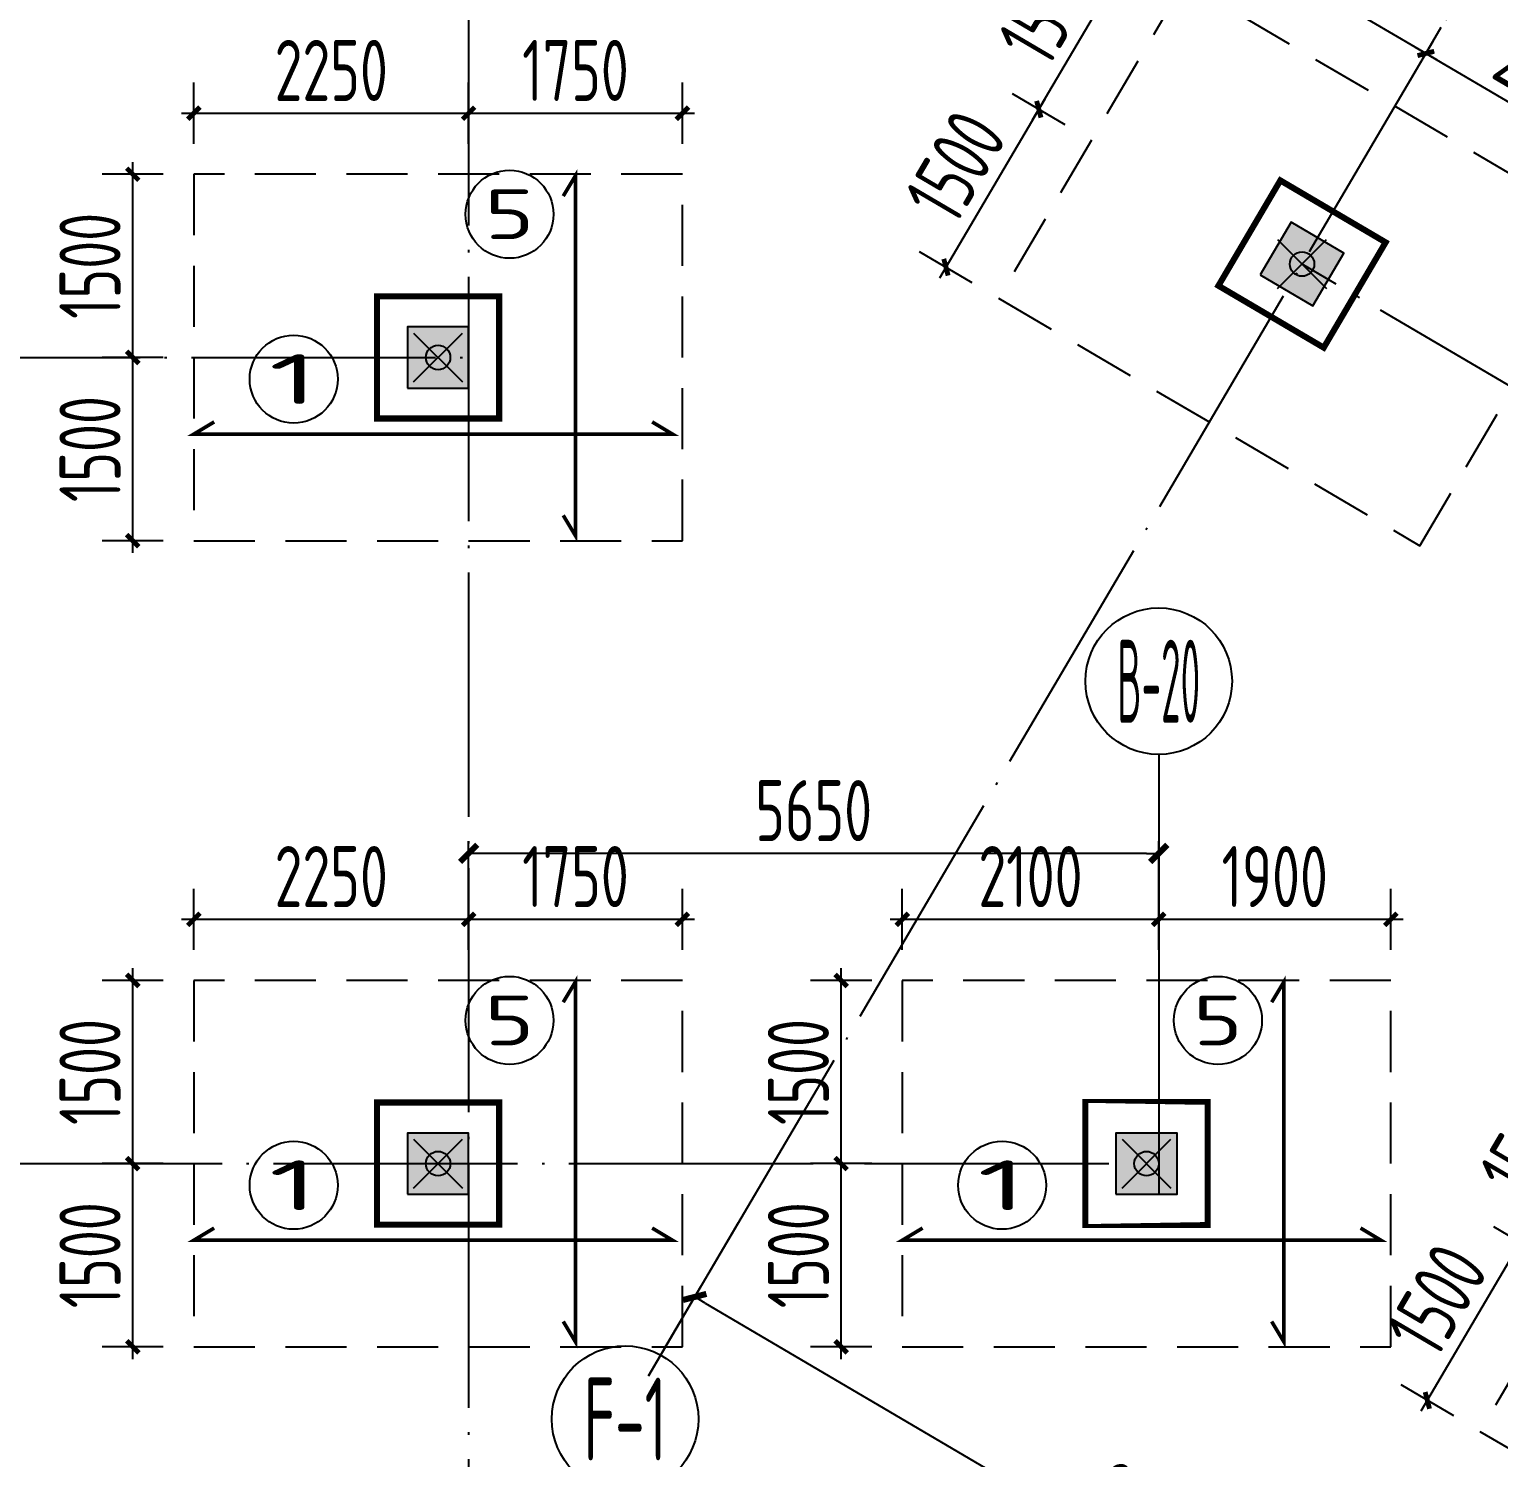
# Model space of a CAD drawing. Extents: x -57409 to 252654, y -8259 to 229119.
# Drawn here: x 150931 to 162960, y 132856 to 144549 of the extents above; entities that cross this region are included whole.
import ezdxf
from ezdxf.enums import TextEntityAlignment as Align

# ---------------------------------------------------------------- set-up
doc = ezdxf.new("R2010")
doc.units = 0
doc.header["$LTSCALE"] = 100
doc.header["$PDMODE"] = 35
doc.header["$PDSIZE"] = 200
doc.linetypes.add('DASHED', pattern=[0.75, 0.5, -0.25])
doc.linetypes.add('DOTE', pattern=[2.4200000000000004, 2, -0.2, 0.02, -0.2])
doc.layers.get('0').update_dxf_attribs({"linetype": 'CONTINUOUS'})
doc.layers.get('Defpoints').update_dxf_attribs({"linetype": 'CONTINUOUS'})
for name, color, linetype in [('B-TEXT', 3, 'CONTINUOUS'), ('codim', 7, 'CONTINUOUS'), ('COLU', 7, 'CONTINUOUS'), ('CT', 2, 'CONTINUOUS'), ('dote', 253, 'DOTE'), ('h填实-柱墙', 254, 'CONTINUOUS'), ('Z-AXIS', 3, 'CONTINUOUS'), ('Z-TEXT', 2, 'CONTINUOUS'), ('z柱下板带', 140, 'CONTINUOUS'), ('板底钢筋', 24, 'CONTINUOUS')]:
    doc.layers.add(name, color=color, linetype=linetype)
doc.layers.add('重心计算', color=7, linetype='CONTINUOUS', plot=False)
doc.styles.add('_TCH_AXIS', font='tssdeng.shx', dxfattribs={"width": 0.7, "bigfont": 'tssdchn.shx'})
doc.styles.add('COMPLEX', font='tssdeng.shx', dxfattribs={"width": 0.7, "bigfont": 'tssdchn.shx'})
doc.styles.add('Jgcad-DIM', font='tssdeng.shx', dxfattribs={"width": 0.7, "bigfont": 'tssdchn.shx'})
doc.styles.add('TSSD_Dimension', font='tssdeng.shx', dxfattribs={"width": 0.7})
doc.dimstyles.new('TSSD_100_100$0', dxfattribs={"dimtxt": 300, "dimasz": 100, "dimexe": 100, "dimexo": 250, "dimgap": 100, "dimtad": 1, "dimdec": 0, "dimzin": 0, "dimdsep": 46, "dimtxsty": 'TSSD_Dimension', "dimblk": '_tsdbk', "dimblk1": '_tsdbk', "dimblk2": '_tsdbk', "dimsah": 1, "dimcen": 0, "dimdle": 100, "dimclrt": 7, "dimadec": 0, "dimazin": 0, "dimtfac": 1, "dimtdec": 0, "dimtix": 1, "dimtmove": 2, "dimatfit": 3, "dimldrblk": '_tsdbk', "dimfxl": 1, "dimtolj": 1, "dimtzin": 0, "dimarcsym": 0})

# ---------------------------------------------------------------- blocks, each defined once
blk = doc.blocks.new('_AXISO')
blk.add_circle((2.273736754432321e-13, -5.684341886080801e-14), 0.5)
at = {"layer": 'B-TEXT', "style": 'COMPLEX', "width": 1.450892857142857}
blk.add_attdef('A', text='', height=0.56, dxfattribs=at).set_placement((0.2493750000001, -0.2800000000000296), (0.7493750000001, -0.2800000000000296), align=Align.FIT)
blk = doc.blocks.new('_tsdbk')
blk.add_line((-1, 0), (0, 0))
at = {"const_width": 0.5}
blk.add_lwpolyline([(-0.7000000000000001, -0.7000000000000001), (0.7000000000000001, 0.7000000000000001)], dxfattribs=at)
blk = doc.blocks.new('*D82')
at = {"layer": 'Defpoints', "color": 0}
for p in [(155999.4553829497, 133526.0826921276), (163361.2164460827, 130065.6608459781), (162981.904885851, 129420.5499691526)]:
    blk.add_point(p, dxfattribs=at)
at = {"layer": 'Z-AXIS', "color": 0, "lineweight": -2}
for p, q in [((156126.1693558964, 133741.5903928255), (156429.4525326517, 134257.3966497282)), ((156464.9700237522, 134120.5079802704), (163275.0133658035, 130116.3464351567)), ((163108.6188587977, 129636.0576698505), (163411.9020352613, 130151.8639262572))]:
    blk.add_line(p, q, dxfattribs=at)
at = {"layer": 'Z-AXIS', "color": 0, "lineweight": -2, "xscale": 100, "yscale": 100, "zscale": 100}
for p, rotation in [((156378.766943473, 134171.1935694491), 149.5453717284223), ((163361.2164460827, 130065.6608459781), 329.5453717284223)]:
    blk.add_blockref('_tsdbk', p, dxfattribs=dict(at, rotation=rotation))
at = {"layer": 'Z-AXIS', "color": 7, "insert": (160047.3912569032, 132420.1379886906), "char_height": 500, "attachment_point": 5, "rotation": 329.5453717284223, "style": 'TSSD_Dimension'}
blk.add_mtext('\\A1;8100', dxfattribs=at)
blk = doc.blocks.new('*D208')
at = {"layer": 'Defpoints', "color": 0}
for p in [(154527.641161014, 137802.7319851974), (154527.641161014, 136928.9082701201), (160177.6411610185, 136928.9082701195)]:
    blk.add_point(p, dxfattribs=at)
at = {"layer": 'Z-AXIS', "color": 0, "lineweight": -2}
for p, q in [((154527.641161014, 137178.9082701201), (154527.641161014, 137902.7319851974)), ((160177.6411610185, 137178.9082701195), (160177.6411610185, 137902.7319851974)), ((160077.6411610185, 137802.7319851974), (154627.641161014, 137802.7319851974))]:
    blk.add_line(p, q, dxfattribs=at)
at = {"layer": 'Z-AXIS', "color": 0, "lineweight": -2, "xscale": 100, "yscale": 100, "zscale": 100, "rotation": 180}
blk.add_blockref('_tsdbk', (154527.641161014, 137802.7319851974), dxfattribs=at)
at = {"layer": 'Z-AXIS', "color": 0, "lineweight": -2, "xscale": 100, "yscale": 100, "zscale": 100}
blk.add_blockref('_tsdbk', (160177.6411610185, 137802.7319851974), dxfattribs=at)
at = {"layer": 'Z-AXIS', "color": 7, "insert": (157352.6411610163, 138152.7319851974), "char_height": 500, "attachment_point": 5, "style": 'TSSD_Dimension'}
blk.add_mtext('\\A1;5650', dxfattribs=at)
blk = doc.blocks.new('_ArchTick')
at = {"color": 0, "linetype": 'ByBlock', "const_width": 0.4}
blk.add_lwpolyline([(-0.5, -0.5), (0.5, 0.5)], dxfattribs=at)
blk = doc.blocks.new('*D2554')
at = {"layer": 'codim', "color": 7, "lineweight": -2}
for p, q in [((159411.4272338863, 143768.0960900916), (158980.4118324603, 144021.5240359329)), ((158651.1433962984, 142475.0498858507), (158220.1279949361, 142728.4778316545))]:
    blk.add_line(p, q, dxfattribs=at)
at = {"layer": 'codim', "color": 0, "lineweight": -2}
blk.add_line((158384.9501064809, 142515.5607784486), (159246.6051223417, 143981.0131432974), dxfattribs=at)
at = {"layer": 'Defpoints', "color": 0}
for p in [(159195.9195331734, 143894.8100630121), (159626.9349345994, 143641.3821171708), (158866.6510970115, 142348.33591293)]:
    blk.add_point(p, dxfattribs=at)
at = {"layer": 'codim', "color": 0, "lineweight": -2, "xscale": 100, "yscale": 100, "zscale": 100}
for p, rotation in [((159195.9195331734, 143894.8100630121), 59.54537173531354), ((158435.6356956492, 142601.7638587338), 239.5453717353136)]:
    blk.add_blockref('_ArchTick', p, dxfattribs=dict(at, rotation=rotation))
at = {"layer": 'codim', "color": 1, "insert": (158514.066833413, 143425.686522962), "char_height": 500, "attachment_point": 5, "rotation": 59.545371735313545, "style": 'Jgcad-DIM'}
blk.add_mtext('\\A1;1500', dxfattribs=at)
blk = doc.blocks.new('*D2555')
at = {"layer": 'codim', "color": 7, "lineweight": -2}
for p, q in [((160171.7110714742, 145061.1422943323), (159740.6956700484, 145314.5702401735)), ((159411.4272338863, 143768.0960900916), (158980.4118325242, 144021.5240358953))]:
    blk.add_line(p, q, dxfattribs=at)
at = {"layer": 'codim', "color": 0, "lineweight": -2}
blk.add_line((159145.233944069, 143808.6069826894), (160006.8889599298, 145274.059347538), dxfattribs=at)
at = {"layer": 'Defpoints', "color": 0}
for p in [(159956.2033707614, 145187.8562672528), (160387.2187721872, 144934.4283214115), (159626.9349345994, 143641.3821171708)]:
    blk.add_point(p, dxfattribs=at)
at = {"layer": 'codim', "color": 0, "lineweight": -2, "xscale": 100, "yscale": 100, "zscale": 100}
for p, rotation in [((159956.2033707614, 145187.8562672528), 59.54537173531354), ((159195.9195332373, 143894.8100629746), 239.5453717353136)]:
    blk.add_blockref('_ArchTick', p, dxfattribs=dict(at, rotation=rotation))
at = {"layer": 'codim', "color": 1, "insert": (159274.350671001, 144718.7327272028), "char_height": 500, "attachment_point": 5, "rotation": 59.545371735313545, "style": 'Jgcad-DIM'}
blk.add_mtext('\\A1;1500', dxfattribs=at)
blk = doc.blocks.new('*D2556')
at = {"layer": 'codim', "color": 7, "lineweight": -2}
for p, q in [((160513.9327451132, 145149.9360221215), (160767.3606909397, 145580.9514234984)), ((162237.994350768, 144136.2242386708), (162491.4222966199, 144567.2396400907))]:
    blk.add_line(p, q, dxfattribs=at)
at = {"layer": 'codim', "color": 0, "lineweight": -2}
blk.add_line((160554.4436377298, 145416.1293119588), (162450.911403978, 144301.0463502103), dxfattribs=at)
at = {"layer": 'Defpoints', "color": 0}
for p in [(160387.2187721872, 144934.4283214115), (162364.708323694, 144351.7319393807), (162111.2803778421, 143920.7165379607)]:
    blk.add_point(p, dxfattribs=at)
at = {"layer": 'codim', "color": 0, "lineweight": -2, "xscale": 100, "yscale": 100, "zscale": 100}
for p, rotation in [((160640.6467180138, 145365.4437227884), 149.5453717339221), ((162364.708323694, 144351.7319393807), 329.5453717339221)]:
    blk.add_blockref('_ArchTick', p, dxfattribs=dict(at, rotation=rotation))
at = {"layer": 'codim', "color": 1, "insert": (161680.0770829502, 145160.2986120785), "char_height": 500, "attachment_point": 5, "rotation": 329.545371733922, "style": 'Jgcad-DIM'}
blk.add_mtext('\\A1;2000', dxfattribs=at)
blk = doc.blocks.new('*D2557')
at = {"layer": 'codim', "color": 7, "lineweight": -2}
for p, q in [((162237.994350768, 144136.2242386708), (162491.4222965946, 144567.2396400477)), ((163962.055956423, 143122.5124552203), (164215.4839022747, 143553.5278566399))]:
    blk.add_line(p, q, dxfattribs=at)
at = {"layer": 'codim', "color": 0, "lineweight": -2}
blk.add_line((162278.5052433846, 144402.417528508), (164174.9730096327, 143287.3345667596), dxfattribs=at)
at = {"layer": 'Defpoints', "color": 0}
for p in [(162111.2803778421, 143920.7165379607), (164088.7699293487, 143338.02015593), (163835.341983497, 142907.0047545103)]:
    blk.add_point(p, dxfattribs=at)
at = {"layer": 'codim', "color": 0, "lineweight": -2, "xscale": 100, "yscale": 100, "zscale": 100}
for p, rotation in [((162364.7083236686, 144351.7319393376), 149.5453717339221), ((164088.7699293487, 143338.02015593), 329.5453717339221)]:
    blk.add_blockref('_ArchTick', p, dxfattribs=dict(at, rotation=rotation))
at = {"layer": 'codim', "color": 1, "insert": (163404.138688605, 144146.5868286278), "char_height": 500, "attachment_point": 5, "rotation": 329.545371733922, "style": 'Jgcad-DIM'}
blk.add_mtext('\\A1;2000', dxfattribs=at)
blk = doc.blocks.new('*D2343')
at = {"layer": 'codim', "color": 7, "lineweight": -2}
for p, q in [((163352.7413864355, 134490.3785501507), (162921.7259850092, 134743.8064959922)), ((162592.4575488479, 133197.33234591), (162161.4421474852, 133450.7602917141))]:
    blk.add_line(p, q, dxfattribs=at)
at = {"layer": 'codim', "color": 0, "lineweight": -2}
blk.add_line((162326.26425903, 133237.8432385081), (163187.9192748906, 134703.2956033567), dxfattribs=at)
at = {"layer": 'Defpoints', "color": 0}
for p in [(163137.2336857223, 134617.0925230714), (163568.2490871486, 134363.6645772299), (162807.965249561, 133070.6183729893)]:
    blk.add_point(p, dxfattribs=at)
at = {"layer": 'codim', "color": 0, "lineweight": -2, "xscale": 100, "yscale": 100, "zscale": 100}
for p, rotation in [((163137.2336857223, 134617.0925230714), 59.54537173531506), ((162376.9498481983, 133324.0463187934), 239.5453717353151)]:
    blk.add_blockref('_ArchTick', p, dxfattribs=dict(at, rotation=rotation))
at = {"layer": 'codim', "color": 1, "insert": (162455.380985962, 134147.9689830214), "char_height": 500, "attachment_point": 5, "rotation": 59.54537173531506, "style": 'Jgcad-DIM'}
blk.add_mtext('\\A1;1500', dxfattribs=at)
blk = doc.blocks.new('*D2344')
at = {"layer": 'codim', "color": 0, "lineweight": -2}
blk.add_line((163086.5480966177, 134530.8894427488), (163948.203112479, 135996.3418075985), dxfattribs=at)
at = {"layer": 'codim', "color": 7, "lineweight": -2}
for p, q in [((164113.0252240238, 135783.4247543925), (163682.0098225976, 136036.852700234)), ((163352.7413864355, 134490.3785501507), (162921.7259850729, 134743.8064959547))]:
    blk.add_line(p, q, dxfattribs=at)
at = {"layer": 'Defpoints', "color": 0}
for p in [(163897.5175233107, 135910.1387273133), (164328.532924737, 135656.7107814717), (163568.2490871486, 134363.6645772299)]:
    blk.add_point(p, dxfattribs=at)
at = {"layer": 'codim', "color": 0, "lineweight": -2, "xscale": 100, "yscale": 100, "zscale": 100}
for p, rotation in [((163897.5175233107, 135910.1387273133), 59.54537173531506), ((163137.233685786, 134617.0925230341), 239.5453717353151)]:
    blk.add_blockref('_ArchTick', p, dxfattribs=dict(at, rotation=rotation))
at = {"layer": 'codim', "color": 1, "insert": (163215.66482355, 135441.0151872626), "char_height": 500, "attachment_point": 5, "rotation": 59.54537173531506, "style": 'Jgcad-DIM'}
blk.add_mtext('\\A1;1500', dxfattribs=at)
blk = doc.blocks.new('*D1282')
at = {"layer": 'codim', "color": 0, "lineweight": -2}
blk.add_line((157577.6411610185, 133662.7230420729), (157577.6411610185, 135362.7230420728), dxfattribs=at)
at = {"layer": 'codim', "color": 7, "lineweight": -2}
for p, q in [((157827.6411610185, 135262.7230420728), (157327.6411610185, 135262.7230420728)), ((157827.6411610185, 133762.7230420729), (157327.6411610185, 133762.7230420729))]:
    blk.add_line(p, q, dxfattribs=at)
at = {"layer": 'Defpoints', "color": 0}
for p in [(157577.6411610185, 135262.7230420728), (158077.6411610185, 135262.7230420728), (158077.6411610185, 133762.7230420729)]:
    blk.add_point(p, dxfattribs=at)
at = {"layer": 'codim', "color": 0, "lineweight": -2, "xscale": 100, "yscale": 100, "zscale": 100}
for p, rotation in [((157577.6411610185, 135262.7230420728), 90), ((157577.6411610185, 133762.7230420729), 270)]:
    blk.add_blockref('_ArchTick', p, dxfattribs=dict(at, rotation=rotation))
at = {"layer": 'codim', "color": 1, "insert": (157227.6411610184, 134512.7230420729), "char_height": 500, "attachment_point": 5, "rotation": 90, "style": 'Jgcad-DIM'}
blk.add_mtext('\\A1;1500', dxfattribs=at)
blk = doc.blocks.new('*D1283')
at = {"layer": 'codim', "color": 0, "lineweight": -2}
blk.add_line((157577.6411610185, 135162.7230420728), (157577.6411610185, 136862.7230420729), dxfattribs=at)
at = {"layer": 'codim', "color": 7, "lineweight": -2}
for p, q in [((157827.6411610185, 136762.7230420729), (157327.6411610185, 136762.7230420729)), ((157827.6411610185, 135262.7230420728), (157327.6411610185, 135262.7230420728))]:
    blk.add_line(p, q, dxfattribs=at)
at = {"layer": 'Defpoints', "color": 0}
for p in [(157577.6411610185, 136762.7230420729), (158077.6411610185, 136762.7230420729), (158077.6411610185, 135262.7230420728)]:
    blk.add_point(p, dxfattribs=at)
at = {"layer": 'codim', "color": 0, "lineweight": -2, "xscale": 100, "yscale": 100, "zscale": 100}
for p, rotation in [((157577.6411610185, 136762.7230420729), 90), ((157577.6411610185, 135262.7230420728), 270)]:
    blk.add_blockref('_ArchTick', p, dxfattribs=dict(at, rotation=rotation))
at = {"layer": 'codim', "color": 1, "insert": (157227.6411610184, 136012.7230420729), "char_height": 500, "attachment_point": 5, "rotation": 90, "style": 'Jgcad-DIM'}
blk.add_mtext('\\A1;1500', dxfattribs=at)
blk = doc.blocks.new('*D1284')
at = {"layer": 'codim', "color": 7, "lineweight": -2}
for p, q in [((158077.6411610185, 137012.7230420729), (158077.6411610185, 137512.7230420729)), ((160177.6411610185, 137012.7230420729), (160177.6411610185, 137512.7230420729))]:
    blk.add_line(p, q, dxfattribs=at)
at = {"layer": 'codim', "color": 0, "lineweight": -2}
blk.add_line((157977.6411610185, 137262.7230420729), (160277.6411610185, 137262.7230420729), dxfattribs=at)
at = {"layer": 'Defpoints', "color": 0}
for p in [(160177.6411610185, 137262.7230420729), (158077.6411610185, 136762.7230420729), (160177.6411610185, 136762.7230420729)]:
    blk.add_point(p, dxfattribs=at)
at = {"layer": 'codim', "color": 0, "lineweight": -2, "xscale": 100, "yscale": 100, "zscale": 100, "rotation": 180}
blk.add_blockref('_ArchTick', (158077.6411610185, 137262.7230420729), dxfattribs=at)
at = {"layer": 'codim', "color": 0, "lineweight": -2, "xscale": 100, "yscale": 100, "zscale": 100}
blk.add_blockref('_ArchTick', (160177.6411610185, 137262.7230420729), dxfattribs=at)
at = {"layer": 'codim', "color": 1, "insert": (159127.6411610185, 137612.7230420729), "char_height": 500, "attachment_point": 5, "style": 'Jgcad-DIM'}
blk.add_mtext('\\A1;2100', dxfattribs=at)
blk = doc.blocks.new('*D1285')
at = {"layer": 'codim', "color": 7, "lineweight": -2}
for p, q in [((160177.6411610185, 137012.7230420729), (160177.6411610185, 137512.7230420729)), ((162077.6411610185, 137012.7230420731), (162077.6411610185, 137512.7230420729))]:
    blk.add_line(p, q, dxfattribs=at)
at = {"layer": 'codim', "color": 0, "lineweight": -2}
blk.add_line((160077.6411610185, 137262.7230420729), (162177.6411610185, 137262.7230420729), dxfattribs=at)
at = {"layer": 'Defpoints', "color": 0}
for p in [(162077.6411610185, 137262.7230420729), (160177.6411610185, 136762.7230420729), (162077.6411610185, 136762.7230420731)]:
    blk.add_point(p, dxfattribs=at)
at = {"layer": 'codim', "color": 0, "lineweight": -2, "xscale": 100, "yscale": 100, "zscale": 100, "rotation": 180}
blk.add_blockref('_ArchTick', (160177.6411610185, 137262.7230420729), dxfattribs=at)
at = {"layer": 'codim', "color": 0, "lineweight": -2, "xscale": 100, "yscale": 100, "zscale": 100}
blk.add_blockref('_ArchTick', (162077.6411610185, 137262.7230420729), dxfattribs=at)
at = {"layer": 'codim', "color": 1, "insert": (161127.6411610185, 137612.7230420729), "char_height": 500, "attachment_point": 5, "style": 'Jgcad-DIM'}
blk.add_mtext('\\A1;1900', dxfattribs=at)
blk = doc.blocks.new('*D1286')
at = {"layer": 'codim', "color": 0, "lineweight": -2}
blk.add_line((151777.6411610143, 140262.7230420729), (151777.6411610143, 141962.7230420728), dxfattribs=at)
at = {"layer": 'codim', "color": 7, "lineweight": -2}
for p, q in [((152027.6411610143, 141862.7230420728), (151527.6411610143, 141862.7230420728)), ((152027.6411610143, 140362.7230420729), (151527.6411610143, 140362.7230420729))]:
    blk.add_line(p, q, dxfattribs=at)
at = {"layer": 'Defpoints', "color": 0}
for p in [(151777.6411610143, 141862.7230420728), (152277.6411610143, 141862.7230420728), (152277.6411610143, 140362.7230420729)]:
    blk.add_point(p, dxfattribs=at)
at = {"layer": 'codim', "color": 0, "lineweight": -2, "xscale": 100, "yscale": 100, "zscale": 100}
for p, rotation in [((151777.6411610143, 141862.7230420728), 90), ((151777.6411610143, 140362.7230420729), 270)]:
    blk.add_blockref('_ArchTick', p, dxfattribs=dict(at, rotation=rotation))
at = {"layer": 'codim', "color": 1, "insert": (151427.6411610143, 141112.7230420729), "char_height": 500, "attachment_point": 5, "rotation": 90, "style": 'Jgcad-DIM'}
blk.add_mtext('\\A1;1500', dxfattribs=at)
blk = doc.blocks.new('*D1287')
at = {"layer": 'codim', "color": 0, "lineweight": -2}
blk.add_line((151777.6411610143, 141762.7230420728), (151777.6411610143, 143462.7230420729), dxfattribs=at)
at = {"layer": 'codim', "color": 7, "lineweight": -2}
for p, q in [((152027.6411610143, 143362.7230420729), (151527.6411610143, 143362.7230420729)), ((152027.6411610143, 141862.7230420728), (151527.6411610143, 141862.7230420728))]:
    blk.add_line(p, q, dxfattribs=at)
at = {"layer": 'Defpoints', "color": 0}
for p in [(151777.6411610143, 143362.7230420729), (152277.6411610143, 143362.7230420729), (152277.6411610143, 141862.7230420728)]:
    blk.add_point(p, dxfattribs=at)
at = {"layer": 'codim', "color": 0, "lineweight": -2, "xscale": 100, "yscale": 100, "zscale": 100}
for p, rotation in [((151777.6411610143, 143362.7230420729), 90), ((151777.6411610143, 141862.7230420728), 270)]:
    blk.add_blockref('_ArchTick', p, dxfattribs=dict(at, rotation=rotation))
at = {"layer": 'codim', "color": 1, "insert": (151427.6411610143, 142612.7230420729), "char_height": 500, "attachment_point": 5, "rotation": 90, "style": 'Jgcad-DIM'}
blk.add_mtext('\\A1;1500', dxfattribs=at)
blk = doc.blocks.new('*D1288')
at = {"layer": 'codim', "color": 7, "lineweight": -2}
for p, q in [((152277.6411610143, 143612.7230420729), (152277.6411610143, 144112.7230420729)), ((154527.6411610143, 143612.7230420729), (154527.6411610143, 144112.7230420729))]:
    blk.add_line(p, q, dxfattribs=at)
at = {"layer": 'codim', "color": 0, "lineweight": -2}
blk.add_line((152177.6411610143, 143862.7230420729), (154627.6411610143, 143862.7230420729), dxfattribs=at)
at = {"layer": 'Defpoints', "color": 0}
for p in [(154527.6411610143, 143862.7230420729), (152277.6411610143, 143362.7230420729), (154527.6411610143, 143362.7230420729)]:
    blk.add_point(p, dxfattribs=at)
at = {"layer": 'codim', "color": 0, "lineweight": -2, "xscale": 100, "yscale": 100, "zscale": 100, "rotation": 180}
blk.add_blockref('_ArchTick', (152277.6411610143, 143862.7230420729), dxfattribs=at)
at = {"layer": 'codim', "color": 0, "lineweight": -2, "xscale": 100, "yscale": 100, "zscale": 100}
blk.add_blockref('_ArchTick', (154527.6411610143, 143862.7230420729), dxfattribs=at)
at = {"layer": 'codim', "color": 1, "insert": (153402.6411610143, 144212.7230420729), "char_height": 500, "attachment_point": 5, "style": 'Jgcad-DIM'}
blk.add_mtext('\\A1;2250', dxfattribs=at)
blk = doc.blocks.new('*D1289')
at = {"layer": 'codim', "color": 7, "lineweight": -2}
for p, q in [((154527.6411610143, 143612.7230420729), (154527.6411610143, 144112.7230420729)), ((156277.6411610143, 143612.7230420729), (156277.6411610143, 144112.7230420729))]:
    blk.add_line(p, q, dxfattribs=at)
at = {"layer": 'codim', "color": 0, "lineweight": -2}
blk.add_line((154427.6411610143, 143862.7230420729), (156377.6411610143, 143862.7230420729), dxfattribs=at)
at = {"layer": 'Defpoints', "color": 0}
for p in [(156277.6411610143, 143862.7230420729), (154527.6411610143, 143362.7230420729), (156277.6411610143, 143362.7230420729)]:
    blk.add_point(p, dxfattribs=at)
at = {"layer": 'codim', "color": 0, "lineweight": -2, "xscale": 100, "yscale": 100, "zscale": 100, "rotation": 180}
blk.add_blockref('_ArchTick', (154527.6411610143, 143862.7230420729), dxfattribs=at)
at = {"layer": 'codim', "color": 0, "lineweight": -2, "xscale": 100, "yscale": 100, "zscale": 100}
blk.add_blockref('_ArchTick', (156277.6411610143, 143862.7230420729), dxfattribs=at)
at = {"layer": 'codim', "color": 1, "insert": (155402.6411610143, 144212.7230420729), "char_height": 500, "attachment_point": 5, "style": 'Jgcad-DIM'}
blk.add_mtext('\\A1;1750', dxfattribs=at)
blk = doc.blocks.new('*D1290')
at = {"layer": 'codim', "color": 0, "lineweight": -2}
blk.add_line((151777.6411610139, 133662.7230420731), (151777.6411610139, 135362.7230420728), dxfattribs=at)
at = {"layer": 'codim', "color": 7, "lineweight": -2}
for p, q in [((152027.6411610139, 135262.7230420728), (151527.6411610139, 135262.7230420728)), ((152027.6411610139, 133762.7230420731), (151527.6411610139, 133762.7230420731))]:
    blk.add_line(p, q, dxfattribs=at)
at = {"layer": 'Defpoints', "color": 0}
for p in [(151777.6411610139, 135262.7230420728), (152277.6411610139, 135262.7230420728), (152277.6411610139, 133762.7230420731)]:
    blk.add_point(p, dxfattribs=at)
at = {"layer": 'codim', "color": 0, "lineweight": -2, "xscale": 100, "yscale": 100, "zscale": 100}
for p, rotation in [((151777.6411610139, 135262.7230420728), 90), ((151777.6411610139, 133762.7230420731), 270)]:
    blk.add_blockref('_ArchTick', p, dxfattribs=dict(at, rotation=rotation))
at = {"layer": 'codim', "color": 1, "insert": (151427.6411610139, 134512.723042073), "char_height": 500, "attachment_point": 5, "rotation": 90, "style": 'Jgcad-DIM'}
blk.add_mtext('\\A1;1500', dxfattribs=at)
blk = doc.blocks.new('*D1291')
at = {"layer": 'codim', "color": 0, "lineweight": -2}
blk.add_line((151777.6411610139, 135162.7230420728), (151777.6411610139, 136862.723042073), dxfattribs=at)
at = {"layer": 'codim', "color": 7, "lineweight": -2}
for p, q in [((152027.6411610139, 136762.723042073), (151527.6411610139, 136762.723042073)), ((152027.6411610139, 135262.7230420728), (151527.6411610139, 135262.7230420728))]:
    blk.add_line(p, q, dxfattribs=at)
at = {"layer": 'Defpoints', "color": 0}
for p in [(151777.6411610139, 136762.723042073), (152277.6411610139, 136762.723042073), (152277.6411610139, 135262.7230420728)]:
    blk.add_point(p, dxfattribs=at)
at = {"layer": 'codim', "color": 0, "lineweight": -2, "xscale": 100, "yscale": 100, "zscale": 100}
for p, rotation in [((151777.6411610139, 136762.723042073), 90), ((151777.6411610139, 135262.7230420728), 270)]:
    blk.add_blockref('_ArchTick', p, dxfattribs=dict(at, rotation=rotation))
at = {"layer": 'codim', "color": 1, "insert": (151427.6411610139, 136012.723042073), "char_height": 500, "attachment_point": 5, "rotation": 90, "style": 'Jgcad-DIM'}
blk.add_mtext('\\A1;1500', dxfattribs=at)
blk = doc.blocks.new('*D1292')
at = {"layer": 'codim', "color": 7, "lineweight": -2}
for p, q in [((152277.6411610139, 137012.723042073), (152277.6411610139, 137512.723042073)), ((154527.6411610138, 137012.723042073), (154527.6411610138, 137512.723042073))]:
    blk.add_line(p, q, dxfattribs=at)
at = {"layer": 'codim', "color": 0, "lineweight": -2}
blk.add_line((152177.6411610139, 137262.723042073), (154627.6411610138, 137262.723042073), dxfattribs=at)
at = {"layer": 'Defpoints', "color": 0}
for p in [(154527.6411610138, 137262.723042073), (152277.6411610139, 136762.723042073), (154527.6411610138, 136762.723042073)]:
    blk.add_point(p, dxfattribs=at)
at = {"layer": 'codim', "color": 0, "lineweight": -2, "xscale": 100, "yscale": 100, "zscale": 100, "rotation": 180}
blk.add_blockref('_ArchTick', (152277.6411610139, 137262.723042073), dxfattribs=at)
at = {"layer": 'codim', "color": 0, "lineweight": -2, "xscale": 100, "yscale": 100, "zscale": 100}
blk.add_blockref('_ArchTick', (154527.6411610138, 137262.723042073), dxfattribs=at)
at = {"layer": 'codim', "color": 1, "insert": (153402.6411610139, 137612.723042073), "char_height": 500, "attachment_point": 5, "style": 'Jgcad-DIM'}
blk.add_mtext('\\A1;2250', dxfattribs=at)
blk = doc.blocks.new('*D1293')
at = {"layer": 'codim', "color": 7, "lineweight": -2}
for p, q in [((154527.6411610138, 137012.723042073), (154527.6411610138, 137512.723042073)), ((156277.6411610139, 137012.7230420731), (156277.6411610139, 137512.723042073))]:
    blk.add_line(p, q, dxfattribs=at)
at = {"layer": 'codim', "color": 0, "lineweight": -2}
blk.add_line((154427.6411610138, 137262.723042073), (156377.6411610139, 137262.723042073), dxfattribs=at)
at = {"layer": 'Defpoints', "color": 0}
for p in [(156277.6411610139, 137262.723042073), (154527.6411610138, 136762.723042073), (156277.6411610139, 136762.7230420731)]:
    blk.add_point(p, dxfattribs=at)
at = {"layer": 'codim', "color": 0, "lineweight": -2, "xscale": 100, "yscale": 100, "zscale": 100, "rotation": 180}
blk.add_blockref('_ArchTick', (154527.6411610138, 137262.723042073), dxfattribs=at)
at = {"layer": 'codim', "color": 0, "lineweight": -2, "xscale": 100, "yscale": 100, "zscale": 100}
blk.add_blockref('_ArchTick', (156277.6411610139, 137262.723042073), dxfattribs=at)
at = {"layer": 'codim', "color": 1, "insert": (155402.6411610139, 137612.723042073), "char_height": 500, "attachment_point": 5, "style": 'Jgcad-DIM'}
blk.add_mtext('\\A1;1750', dxfattribs=at)

msp = doc.modelspace()

# ---------------------------------------------------------------- hatches: boundary and pattern name
at = {"layer": 'h填实-柱墙'}
for points in [[(161008.7748666127, 142538.8766059446), (161439.7902680241, 142285.4486600827), (161693.2182138876, 142716.4640614992), (161262.2028124753, 142969.8920073578)], [(154027.6411610162, 141612.7230420711), (154527.6411610161, 141612.7230420713), (154527.6411610168, 142112.7230420704), (154027.6411610167, 142112.7230420698)], [(154027.6411610152, 135012.7230420692), (154527.641161016, 135012.7230420698), (154527.6411610162, 135512.7230420686), (154027.6411610184, 135512.7230420691)], [(159827.6411610147, 135012.7230420693), (160327.6411610148, 135012.7230420687), (160327.6411610144, 135512.7230420705), (159827.6411610138, 135512.7230420698)]]:
    msp.add_hatch(color=256, dxfattribs=at).paths.add_polyline_path(points)

# ---------------------------------------------------------------- linework, layer by layer
at = {"layer": 'COLU'}
for points in [[(161008.7748666127, 142538.8766059446), (161439.7902680241, 142285.4486600827), (161693.2182138876, 142716.4640614992), (161262.2028124753, 142969.8920073578)], [(154027.6411610162, 141612.7230420711), (154527.6411610161, 141612.7230420713), (154527.6411610168, 142112.7230420704), (154027.6411610167, 142112.7230420698)], [(154027.6411610152, 135012.7230420692), (154527.641161016, 135012.7230420698), (154527.6411610162, 135512.7230420686), (154027.6411610184, 135512.7230420691)], [(159827.6411610147, 135012.7230420693), (160327.6411610148, 135012.7230420687), (160327.6411610144, 135512.7230420705), (159827.6411610138, 135512.7230420698)]]:
    msp.add_lwpolyline(points, close=True, dxfattribs=at)
at = {"layer": 'CT', "const_width": 49.99999999999999}
for points in [[(160666.5531929735, 142450.0828781699), (161528.5839958013, 141943.2269864442), (162035.4398875267, 142805.2577892719), (161173.4090846989, 143312.113680997)], [(153777.6411610169, 141362.7230420703), (154777.6411610169, 141362.723042071), (154777.641161016, 142362.723042071), (153777.6411610161, 142362.7230420703)], [(153777.6411610166, 134762.723042069), (154777.6411610167, 134762.7230420686), (154777.6411610163, 135762.723042069), (153777.6411610165, 135762.7230420686)], [(159577.6411610141, 134762.7230420703), (160577.6411610139, 134762.7230420686), (160577.6411610153, 135762.7230420687), (159577.6411610154, 135762.7230420703)]]:
    msp.add_lwpolyline(points, close=True, dxfattribs=at)
at = {"layer": 'dote', "ltscale": 10}
for p, q in [((164876.1895951477, 148623.1121325461), (155999.4553829476, 133526.0826921254)), ((154527.6411610149, 147362.7230420729), (154527.6411610127, 124462.7230420684)), ((205439.6383765324, 116704.480814751), (161350.9965402521, 142627.6703337213)), ((94177.6411610191, 141862.7230420735), (154527.6411610144, 141862.7230420728)), ((160177.6411610187, 136928.9082701195), (160177.6411610185, 135012.7230420728)), ((46448.97640231988, 135262.7230420736), (159877.6411610146, 135262.7230420728))]:
    msp.add_line(p, q, dxfattribs=at)
at = {"layer": 'Z-AXIS'}
for p, q in [((160177.6411610188, 138612.3391593065), (160177.6411610185, 136928.9082701195)), ((155999.4553829476, 133526.0826921254), (156736.3915080508, 134779.4204749674))]:
    msp.add_line(p, q, dxfattribs=at)
at = {"layer": 'z柱下板带', "linetype": 'DASHED', "ltscale": 10}
for points in [[(158866.6510970107, 142348.3359129357), (162314.7743083205, 140320.9123460345), (163835.3419834964, 142907.0047545169), (160387.2187721866, 144934.4283214181)], [(162807.9652495619, 133070.6183729921), (166256.0884608717, 131043.1948060909), (167776.6561360476, 133629.2872145733), (164328.5329247378, 135656.7107814745)]]:
    msp.add_lwpolyline(points, close=True, dxfattribs=at)
at = {"layer": 'z柱下板带', "color": 6, "linetype": 'DASHED', "ltscale": 10}
for points in [[(152277.6411610158, 140362.7230420709), (156277.6411610158, 140362.7230420709), (156277.6411610158, 143362.7230420709), (152277.6411610158, 143362.7230420709)], [(152277.6411610129, 133762.7230420728), (156277.6411610129, 133762.7230420728), (156277.6411610129, 136762.7230420728), (152277.6411610129, 136762.7230420728)], [(158077.6411610119, 133762.7230420726), (162077.6411610119, 133762.7230420726), (162077.6411610119, 136762.7230420726), (158077.6411610119, 136762.7230420726)]]:
    msp.add_lwpolyline(points, close=True, dxfattribs=at)
at = {"layer": '板底钢筋', "const_width": 30}
for points in [[(155302.3338072126, 140570.321867843), (155402.3338072131, 140403.6546925501), (155402.3338072131, 143350.539024248), (155302.3338072129, 143183.8718489555)], [(152444.3083363088, 141335.0787277325), (152277.6411610158, 141235.078727732), (156196.7416442183, 141235.078727732), (156030.0744689258, 141335.0787277323)], [(155302.3338072097, 133970.3218678449), (155402.3338072102, 133803.6546925519), (155402.3338072102, 136750.5390242499), (155302.33380721, 136583.8718489573)], [(161102.3338072087, 133970.3218678447), (161202.3338072092, 133803.6546925517), (161202.3338072092, 136750.5390242497), (161102.3338072089, 136583.8718489571)], [(152444.3083363059, 134735.0787277344), (152277.6411610129, 134635.0787277339), (156196.7416442154, 134635.0787277339), (156030.0744689229, 134735.0787277342)], [(158244.3083363049, 134735.0787277342), (158077.6411610119, 134635.0787277336), (161996.7416442144, 134635.0787277336), (161830.0744689218, 134735.0787277339)]]:
    msp.add_lwpolyline(points, dxfattribs=at)
at = {"layer": '重心计算', "color": 5}
for p in [(161350.9965402501, 142627.6703337209), (161350.9965402501, 142627.6703337209), (154277.6411610165, 141862.7230420707), (154277.6411610165, 141862.7230420707), (154277.6411610164, 135262.7230420689), (154277.6411610164, 135262.7230420689), (160077.6411610145, 135262.7230420696), (160077.6411610145, 135262.7230420696)]:
    msp.add_point(p, dxfattribs=at)

# ---------------------------------------------------------------- block references
at = {"layer": 'Z-AXIS'}
ref = msp.add_blockref('_AXISO', (160177.6448703241, 139212.3391592951), dxfattribs=dict(at, xscale=1199.999999999998, yscale=1200, zscale=1200, rotation=359.9996457873846))
ref.add_attrib('A', 'B-20', dxfattribs={"color": 7, "height": 678.8225099390856, "rotation": 359.9996457873822, "style": '_TCH_AXIS', "width": 0.3209876543207902}).set_placement((159838.2315170611, 138872.9300026328), (160517.0540269868, 138872.9258060322), align=Align.FIT)
ref = msp.add_blockref('_AXISO', (155808.99059821, 133170.7757419209), dxfattribs=dict(at, xscale=1199.999999999998, yscale=1200, zscale=1200, rotation=359.9996457873818))
ref.add_attrib('A', 'F-1', dxfattribs={"color": 7, "height": 678.8225099390856, "rotation": 359.9996457874018, "style": '_TCH_AXIS', "width": 0.4905660377355893}).set_placement((155469.5772449467, 132831.3665852582), (156148.3997548724, 132831.3623886579), align=Align.FIT)
at = {"layer": 'Z-TEXT'}
ref = msp.add_blockref('_AXISO', (154862.5401386466, 143035.2299595359), dxfattribs=dict(at, xscale=720.0000000000074, yscale=720, zscale=720, rotation=359.9996457873825))
ref.add_attrib('A', '5', dxfattribs={"layer": 'Z-AXIS', "color": 7, "height": 407.2935059634514, "rotation": 359.9996457873888, "style": '_TCH_AXIS', "width": 1.857142857141237}).set_placement((154658.8921266888, 142831.5844655381), (155066.1856326441, 142831.5819475778), align=Align.FIT)
ref = msp.add_blockref('_AXISO', (153095.5536663732, 141685.4136968975), dxfattribs=dict(at, xscale=720.0000000000074, yscale=720, zscale=720, rotation=359.9996457873825))
ref.add_attrib('A', '1', dxfattribs={"layer": 'Z-AXIS', "color": 7, "height": 407.2935059634514, "rotation": 359.9996457873888, "style": '_TCH_AXIS', "width": 2.888888888886369}).set_placement((152891.9056544155, 141481.7682028997), (153299.1991603708, 141481.7656849394), align=Align.FIT)
ref = msp.add_blockref('_AXISO', (154862.5401386436, 136435.2299595378), dxfattribs=dict(at, xscale=720.0000000000074, yscale=720, zscale=720, rotation=359.9996457873825))
ref.add_attrib('A', '5', dxfattribs={"layer": 'Z-AXIS', "color": 7, "height": 407.2935059634514, "rotation": 359.9996457873888, "style": '_TCH_AXIS', "width": 1.857142857141237}).set_placement((154658.8921266859, 136231.5844655399), (155066.1856326412, 136231.5819475797), align=Align.FIT)
ref = msp.add_blockref('_AXISO', (160662.5401386426, 136435.2299595375), dxfattribs=dict(at, xscale=720.0000000000074, yscale=720, zscale=720, rotation=359.9996457873825))
ref.add_attrib('A', '5', dxfattribs={"layer": 'Z-AXIS', "color": 7, "height": 407.2935059634514, "rotation": 359.9996457873888, "style": '_TCH_AXIS', "width": 1.857142857141237}).set_placement((160458.8921266848, 136231.5844655397), (160866.1856326401, 136231.5819475794), align=Align.FIT)
ref = msp.add_blockref('_AXISO', (153095.5536663704, 135085.4136968994), dxfattribs=dict(at, xscale=720.0000000000074, yscale=720, zscale=720, rotation=359.9996457873825))
ref.add_attrib('A', '1', dxfattribs={"layer": 'Z-AXIS', "color": 7, "height": 407.2935059634514, "rotation": 359.9996457873888, "style": '_TCH_AXIS', "width": 2.888888888886369}).set_placement((152891.9056544126, 134881.7682029016), (153299.1991603679, 134881.7656849413), align=Align.FIT)
ref = msp.add_blockref('_AXISO', (158895.5536663693, 135085.4136968992), dxfattribs=dict(at, xscale=720.0000000000074, yscale=720, zscale=720, rotation=359.9996457873825))
ref.add_attrib('A', '1', dxfattribs={"layer": 'Z-AXIS', "color": 7, "height": 407.2935059634514, "rotation": 359.9996457873888, "style": '_TCH_AXIS', "width": 2.888888888886369}).set_placement((158691.9056544116, 134881.7682029013), (159099.1991603669, 134881.7656849411), align=Align.FIT)

# ---------------------------------------------------------------- dimensions: what is measured, and where the dimension line sits
at = {"layer": 'codim'}
for base, p1, p2, angle, picture, middle in [((162364.708323694, 144351.7319393807), (160387.2187721872, 144934.4283214115), (162111.2803778421, 143920.7165379608), 329.5453717339221, '*D2556', (161680.0770829502, 145160.2986120785)), ((159956.2033707614, 145187.8562672528), (159626.9349345994, 143641.3821171708), (160387.2187721872, 144934.4283214115), 59.54537173531354, '*D2555', (159274.350671001, 144718.7327272028)), ((164088.7699293487, 143338.02015593), (162111.2803778421, 143920.7165379608), (163835.341983497, 142907.0047545103), 329.5453717339221, '*D2557', (163404.138688605, 144146.5868286278)), ((159195.9195331734, 143894.8100630121), (158866.6510970115, 142348.33591293), (159626.9349345994, 143641.3821171708), 59.54537173531354, '*D2554', (158514.066833413, 143425.686522962)), ((151777.6411610143, 143362.7230420729), (152277.6411610143, 141862.7230420728), (152277.6411610143, 143362.7230420729), 90, '*D1287', (151427.6411610143, 142612.7230420729)), ((151777.6411610143, 141862.7230420728), (152277.6411610143, 140362.7230420729), (152277.6411610143, 141862.7230420728), 90, '*D1286', (151427.6411610143, 141112.7230420729)), ((151777.6411610139, 136762.723042073), (152277.6411610139, 135262.7230420728), (152277.6411610139, 136762.723042073), 90, '*D1291', (151427.6411610139, 136012.723042073)), ((157577.6411610185, 136762.7230420729), (158077.6411610185, 135262.7230420728), (158077.6411610185, 136762.7230420729), 90, '*D1283', (157227.6411610184, 136012.7230420729)), ((163897.5175233107, 135910.1387273133), (163568.2490871486, 134363.66457723), (164328.532924737, 135656.7107814717), 59.54537173531506, '*D2344', (163215.66482355, 135441.0151872626)), ((151777.6411610139, 135262.7230420728), (152277.6411610139, 133762.7230420731), (152277.6411610139, 135262.7230420728), 90, '*D1290', (151427.6411610139, 134512.723042073)), ((157577.6411610185, 135262.7230420728), (158077.6411610185, 133762.7230420729), (158077.6411610185, 135262.7230420728), 90, '*D1282', (157227.6411610184, 134512.7230420729)), ((163137.2336857223, 134617.0925230714), (162807.965249561, 133070.6183729893), (163568.2490871486, 134363.66457723), 59.54537173531506, '*D2343', (162455.380985962, 134147.9689830214))]:
    dim = msp.add_linear_dim(base=base, p1=p1, p2=p2, angle=angle, dimstyle='TSSD_100_100$0', override={"dimtxt": 500, "dimexe": 250, "dimtxsty": 'Jgcad-DIM', "dimblk": 'ArchTick', "dimblk1": 'ArchTick', "dimblk2": 'ArchTick', "dimclre": 7, "dimclrt": 1, "dimadec": 3}, dxfattribs=at)
    dim.commit()
    dim.dimension.update_dxf_attribs({"geometry": picture, "text_midpoint": middle})
for base, p1, p2, picture, middle in [((154527.6411610143, 143862.7230420729), (152277.6411610143, 143362.7230420729), (154527.6411610143, 143362.7230420729), '*D1288', (153402.6411610143, 144212.7230420729)), ((156277.6411610143, 143862.7230420729), (154527.6411610143, 143362.7230420729), (156277.6411610143, 143362.7230420729), '*D1289', (155402.6411610143, 144212.7230420729)), ((154527.6411610138, 137262.723042073), (152277.6411610139, 136762.723042073), (154527.6411610138, 136762.723042073), '*D1292', (153402.6411610139, 137612.723042073)), ((156277.6411610139, 137262.723042073), (154527.6411610138, 136762.723042073), (156277.6411610139, 136762.7230420731), '*D1293', (155402.6411610139, 137612.723042073)), ((160177.6411610185, 137262.7230420729), (158077.6411610185, 136762.7230420729), (160177.6411610185, 136762.7230420729), '*D1284', (159127.6411610185, 137612.7230420729)), ((162077.6411610185, 137262.7230420729), (160177.6411610185, 136762.7230420729), (162077.6411610185, 136762.7230420731), '*D1285', (161127.6411610185, 137612.7230420729))]:
    dim = msp.add_linear_dim(base=base, p1=p1, p2=p2, dimstyle='TSSD_100_100$0', override={"dimtxt": 500, "dimexe": 250, "dimtxsty": 'Jgcad-DIM', "dimblk": 'ArchTick', "dimblk1": 'ArchTick', "dimblk2": 'ArchTick', "dimclre": 7, "dimclrt": 1, "dimadec": 3}, dxfattribs=at)
    dim.commit()
    dim.dimension.update_dxf_attribs({"geometry": picture, "text_midpoint": middle})
at = {"layer": 'Z-AXIS'}
dim = msp.add_linear_dim(base=(154527.641161014, 137802.7319851974), p1=(160177.6411610185, 136928.9082701195), p2=(154527.641161014, 136928.9082701201), dimstyle='TSSD_100_100$0', override={"dimtxt": 500}, dxfattribs=at)
dim.commit()
dim.dimension.update_dxf_attribs({"geometry": '*D208', "text_midpoint": (157352.6411610163, 138152.7319851974)})
dim = msp.add_linear_dim(base=(163361.2164460827, 130065.6608459781), p1=(155999.4553829497, 133526.0826921276), p2=(162981.904885851, 129420.5499691526), angle=329.5453717284223, dimstyle='TSSD_100_100$0', override={"dimtxt": 500}, dxfattribs=at)
dim.commit()
dim.dimension.update_dxf_attribs({"geometry": '*D82', "text_midpoint": (160047.3912569032, 132420.1379886906)})

doc.saveas('drawing.dxf')
